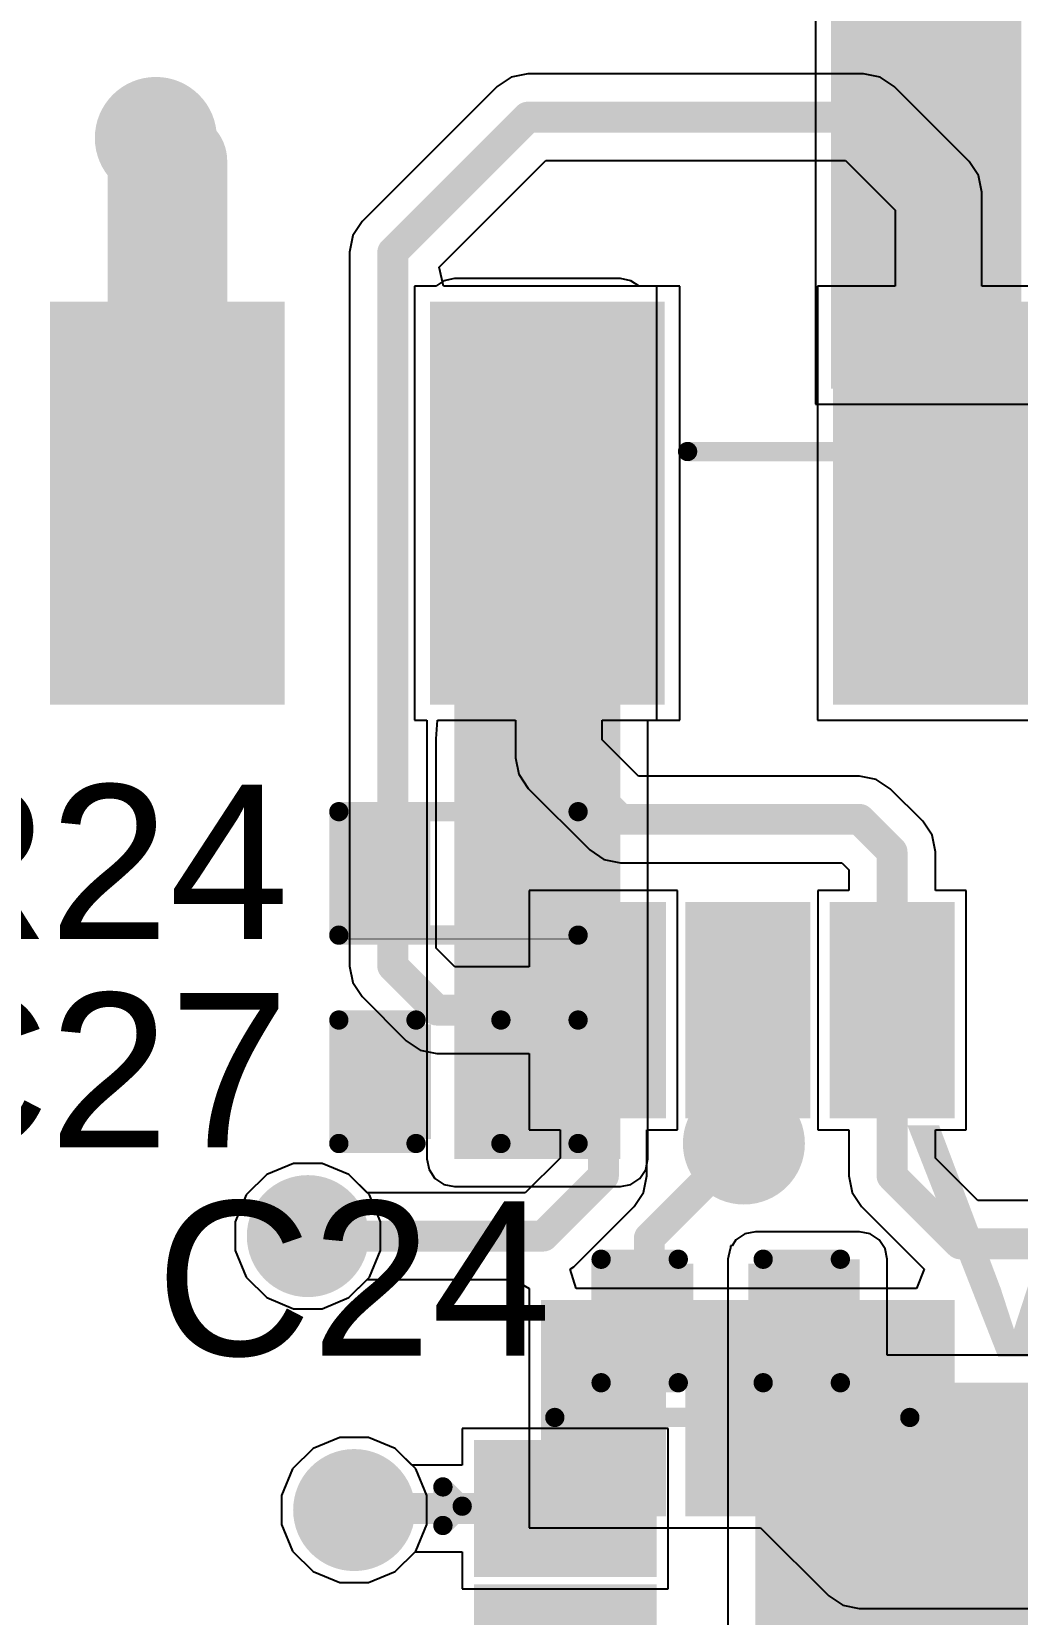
# Model space of a CAD drawing. Header units: millimetres. Extents: x -0.13 to 3.86, y -0.01 to 4.3.
# Drawn here: x 1.8204 to 2.0759, y 3.489 to 3.8992 of the extents above; entities that cross this region are included whole.
import ezdxf

# ---------------------------------------------------------------- set-up
doc = ezdxf.new("R2010")
doc.units = ezdxf.units.MM
doc.header["$MEASUREMENT"] = 0
for name, color, linetype in [('BottomLayer', 5, 'Continuous'), ('BottomPaste', 16, 'Continuous'), ('BottomSolder', 6, 'Continuous'), ('TopLayer', 1, 'Continuous'), ('TopOverlay', 2, 'Continuous'), ('TopPaste', 8, 'Continuous'), ('TopSolder', 216, 'Continuous'), ('ViaHoleLayer', 16, 'Continuous')]:
    doc.layers.add(name, color=color, linetype=linetype)
doc.styles.add('Arial', font='arial.ttf', dxfattribs={"height": 0.2})

# ---------------------------------------------------------------- blocks, each defined once
blk = doc.blocks.new('R___0402_140')
at = {"layer": 'TopLayer'}
for points in [[(-0.0275, -0.0125), (-0.0275, 0.0125), (-0.0095, 0.0125), (-0.0095, -0.0125)], [(0.0095, -0.0125), (0.0095, 0.0125), (0.0275, 0.0125), (0.0275, -0.0125)]]:
    blk.add_hatch(color=1, dxfattribs=at).paths.add_polyline_path(points)
at = {"layer": 'TopPaste'}
for points in [[(-0.0275, -0.0125), (-0.0275, 0.0125), (-0.0095, 0.0125), (-0.0095, -0.0125)], [(0.0095, -0.0125), (0.0095, 0.0125), (0.0275, 0.0125), (0.0275, -0.0125)]]:
    blk.add_hatch(color=8, dxfattribs=at).paths.add_polyline_path(points)
at = {"layer": 'TopSolder'}
for points in [[(-0.02966, -0.01467), (-0.02966, 0.01467), (-0.00733, 0.01467), (-0.00733, -0.01467)], [(0.00734, -0.01467), (0.00734, 0.01467), (0.02967, 0.01467), (0.02967, -0.01467)]]:
    blk.add_hatch(color=216, dxfattribs=at).paths.add_polyline_path(points)
at = {"layer": 'TopOverlay'}
for points, const_width in [([(-0.031, -0.016), (-0.031, 0.016)], 0.005), ([(-0.031, 0.016), (0.031, 0.016)], 0.005), ([(0.031, -0.016), (0.031, 0.016)], 0.005), ([(-0.031, -0.016), (0.031, -0.016)], 0.005), ([(-0.032, -0.017), (0.032, -0.017)], 0.000127)]:
    blk.add_lwpolyline(points, dxfattribs=dict(at, const_width=const_width))
for points, const_width in [([(-0.03225, 0.016, 1), (-0.02975, 0.016, 1)], 0.0025), ([(-0.03225, 0.016, 1), (-0.02975, 0.016, 1)], 0.0025), ([(0.02975, 0.016, 1), (0.03225, 0.016, 1)], 0.0025), ([(0.02975, 0.016, 1), (0.03225, 0.016, 1)], 0.0025), ([(-0.03225, -0.016, 1), (-0.02975, -0.016, 1)], 0.0025), ([(-0.03225, -0.016, 1), (-0.02975, -0.016, 1)], 0.0025), ([(0.02975, -0.016, 1), (0.03225, -0.016, 1)], 0.0025), ([(0.02975, -0.016, 1), (0.03225, -0.016, 1)], 0.0025), ([(-0.03203, -0.017, 1), (-0.03197, -0.017, 1)], 0.0000635), ([(0.03197, -0.017, 1), (0.03203, -0.017, 1)], 0.0000635)]:
    blk.add_lwpolyline(points, format="xyb", close=True, dxfattribs=dict(at, const_width=const_width))
blk = doc.blocks.new('TSOT_25_167')
at = {"layer": 'TopLayer'}
for points in [[(-0.0236, 0.05118), (-0.0236, 0.02362), (-0.06297, 0.02362), (-0.06297, 0.05118)], [(0.06297, 0.05118), (0.06297, 0.02362), (0.0236, 0.02362), (0.0236, 0.05118)], [(-0.0236, 0.01378), (-0.0236, -0.01378), (-0.06297, -0.01378), (-0.06297, 0.01378)], [(-0.0236, -0.02362), (-0.0236, -0.05118), (-0.06297, -0.05118), (-0.06297, -0.02362)], [(0.06297, -0.02362), (0.06297, -0.05118), (0.0236, -0.05118), (0.0236, -0.02362)]]:
    blk.add_hatch(color=1, dxfattribs=at).paths.add_polyline_path(points)
at = {"layer": 'TopPaste'}
for points in [[(-0.0236, 0.05118), (-0.0236, 0.02362), (-0.06297, 0.02362), (-0.06297, 0.05118)], [(0.06297, 0.05118), (0.06297, 0.02362), (0.0236, 0.02362), (0.0236, 0.05118)], [(-0.0236, 0.01378), (-0.0236, -0.01378), (-0.06297, -0.01378), (-0.06297, 0.01378)], [(-0.0236, -0.02362), (-0.0236, -0.05118), (-0.06297, -0.05118), (-0.06297, -0.02362)], [(0.06297, -0.02362), (0.06297, -0.05118), (0.0236, -0.05118), (0.0236, -0.02362)]]:
    blk.add_hatch(color=8, dxfattribs=at).paths.add_polyline_path(points)
at = {"layer": 'TopSolder'}
for points in [[(-0.0196, 0.05518), (-0.0196, 0.01962), (-0.06697, 0.01962), (-0.06697, 0.05518)], [(0.06697, 0.05518), (0.06697, 0.01962), (0.0196, 0.01962), (0.0196, 0.05518)], [(-0.0196, 0.01778), (-0.0196, -0.01778), (-0.06697, -0.01778), (-0.06697, 0.01778)], [(-0.0196, -0.01962), (-0.0196, -0.05518), (-0.06697, -0.05518), (-0.06697, -0.01962)], [(0.06697, -0.01962), (0.06697, -0.05518), (0.0196, -0.05518), (0.0196, -0.01962)]]:
    blk.add_hatch(color=216, dxfattribs=at).paths.add_polyline_path(points)
at = {"layer": 'TopOverlay', "const_width": 0.005}
for points in [[(-0.046, 0.061), (0.046, 0.061)], [(-0.075, 0.033), (-0.075, 0.043)], [(-0.075, 0.043), (-0.07, 0.038)], [(-0.075, 0.033), (-0.07, 0.038)], [(-0.046, -0.061), (0.046, -0.061)]]:
    blk.add_lwpolyline(points, dxfattribs=at)
at = {"layer": 'TopOverlay', "const_width": 0.0025}
for points in [[(-0.04725, 0.061, 1), (-0.04475, 0.061, 1)], [(0.04475, 0.061, 1), (0.04725, 0.061, 1)], [(-0.07625, 0.043, 1), (-0.07375, 0.043, 1)], [(-0.07625, 0.043, 1), (-0.07375, 0.043, 1)], [(-0.07125, 0.038, 1), (-0.06875, 0.038, 1)], [(-0.07125, 0.038, 1), (-0.06875, 0.038, 1)], [(-0.07625, 0.033, 1), (-0.07375, 0.033, 1)], [(-0.07625, 0.033, 1), (-0.07375, 0.033, 1)], [(-0.04725, -0.061, 1), (-0.04475, -0.061, 1)], [(0.04475, -0.061, 1), (0.04725, -0.061, 1)]]:
    blk.add_lwpolyline(points, format="xyb", close=True, dxfattribs=at)
blk = doc.blocks.new('1054301305_B_190')
at = {"layer": 'BottomLayer'}
for points in [[(-0.11102, -0.04784), (-0.0622, -0.04784), (-0.0622, -0.14626), (-0.11102, -0.14626)], [(-0.0126, -0.04784), (0.03622, -0.04784), (0.03622, -0.14626), (-0.0126, -0.14626)], [(0.08583, -0.04784), (0.13465, -0.04784), (0.13465, -0.14626), (0.08583, -0.14626)]]:
    blk.add_hatch(color=5, dxfattribs=at).paths.add_polyline_path(points)
at = {"layer": 'BottomPaste'}
for points in [[(-0.11102, -0.04784), (-0.0622, -0.04784), (-0.0622, -0.14626), (-0.11102, -0.14626)], [(-0.0126, -0.04784), (0.03622, -0.04784), (0.03622, -0.14626), (-0.0126, -0.14626)], [(0.08583, -0.04784), (0.13465, -0.04784), (0.13465, -0.14626), (0.08583, -0.14626)]]:
    blk.add_hatch(color=16, dxfattribs=at).paths.add_polyline_path(points)
at = {"layer": 'BottomSolder'}
for points in [[(-0.11402, -0.04484), (-0.0592, -0.04484), (-0.0592, -0.14926), (-0.11402, -0.14926)], [(-0.0156, -0.04484), (0.03922, -0.04484), (0.03922, -0.14926), (-0.0156, -0.14926)], [(0.08283, -0.04484), (0.13765, -0.04484), (0.13765, -0.14926), (0.08283, -0.14926)]]:
    blk.add_hatch(color=6, dxfattribs=at).paths.add_polyline_path(points)
blk = doc.blocks.new('1054301305_193')
at = {"layer": 'TopLayer'}
for points in [[(-0.20945, 0.14626), (-0.16063, 0.14626), (-0.16063, 0.04784), (-0.20945, 0.04784)], [(-0.11102, 0.14626), (-0.06221, 0.14626), (-0.06221, 0.04784), (-0.11102, 0.04784)], [(-0.30787, 0.06437), (-0.26457, 0.06437), (-0.26457, -0.25847), (-0.30787, -0.25847)]]:
    blk.add_hatch(color=1, dxfattribs=at).paths.add_polyline_path(points)
at = {"layer": 'TopPaste'}
for points in [[(-0.20945, 0.14626), (-0.16063, 0.14626), (-0.16063, 0.04784), (-0.20945, 0.04784)], [(-0.11102, 0.14626), (-0.06221, 0.14626), (-0.06221, 0.04784), (-0.11102, 0.04784)], [(-0.30787, 0.06437), (-0.26457, 0.06437), (-0.26457, -0.25847), (-0.30787, -0.25847)]]:
    blk.add_hatch(color=8, dxfattribs=at).paths.add_polyline_path(points)
at = {"layer": 'TopSolder'}
for points in [[(-0.21245, 0.14926), (-0.15763, 0.14926), (-0.15763, 0.04484), (-0.21245, 0.04484)], [(-0.11402, 0.14926), (-0.05921, 0.14926), (-0.05921, 0.04484), (-0.11402, 0.04484)], [(-0.31087, 0.06737), (-0.26157, 0.06737), (-0.26157, -0.26147), (-0.31087, -0.26147)]]:
    blk.add_hatch(color=216, dxfattribs=at).paths.add_polyline_path(points)
at = {"layer": 'TopOverlay', "const_width": 0.005}
blk.add_lwpolyline([(-0.22441, 0.08366), (-0.31968, 0.08366)], dxfattribs=at)
at = {"layer": 'TopOverlay', "const_width": 0.0025}
blk.add_lwpolyline([(-0.22566, 0.08366, 1), (-0.22316, 0.08366, 1)], format="xyb", close=True, dxfattribs=at)
blk = doc.blocks.new('SOT_23_6_B_213')
at = {"layer": 'BottomLayer'}
for points in [[(-0.07559, 0.04961), (-0.02756, 0.04961), (-0.02756, 0.0252), (-0.07559, 0.0252)], [(0.02756, 0.04961), (0.07559, 0.04961), (0.07559, 0.0252), (0.02756, 0.0252)], [(-0.07559, 0.01221), (-0.02756, 0.01221), (-0.02756, -0.0122), (-0.07559, -0.0122)], [(0.02756, 0.01221), (0.07559, 0.01221), (0.07559, -0.0122), (0.02756, -0.0122)], [(-0.07559, -0.0252), (-0.02756, -0.0252), (-0.02756, -0.04961), (-0.07559, -0.04961)], [(0.02756, -0.0252), (0.07559, -0.0252), (0.07559, -0.04961), (0.02756, -0.04961)]]:
    blk.add_hatch(color=5, dxfattribs=at).paths.add_polyline_path(points)
at = {"layer": 'BottomPaste'}
for points in [[(-0.07559, 0.04961), (-0.02756, 0.04961), (-0.02756, 0.0252), (-0.07559, 0.0252)], [(0.02756, 0.04961), (0.07559, 0.04961), (0.07559, 0.0252), (0.02756, 0.0252)], [(-0.07559, 0.01221), (-0.02756, 0.01221), (-0.02756, -0.0122), (-0.07559, -0.0122)], [(0.02756, 0.01221), (0.07559, 0.01221), (0.07559, -0.0122), (0.02756, -0.0122)], [(-0.07559, -0.0252), (-0.02756, -0.0252), (-0.02756, -0.04961), (-0.07559, -0.04961)], [(0.02756, -0.0252), (0.07559, -0.0252), (0.07559, -0.04961), (0.02756, -0.04961)]]:
    blk.add_hatch(color=16, dxfattribs=at).paths.add_polyline_path(points)
at = {"layer": 'BottomSolder'}
for points in [[(-0.07959, 0.05361), (-0.02356, 0.05361), (-0.02356, 0.0212), (-0.07959, 0.0212)], [(0.02356, 0.05361), (0.07959, 0.05361), (0.07959, 0.0212), (0.02356, 0.0212)], [(-0.07959, 0.01621), (-0.02356, 0.01621), (-0.02356, -0.0162), (-0.07959, -0.0162)], [(0.02356, 0.01621), (0.07959, 0.01621), (0.07959, -0.0162), (0.02356, -0.0162)], [(-0.07959, -0.0212), (-0.02356, -0.0212), (-0.02356, -0.05361), (-0.07959, -0.05361)], [(0.02356, -0.0212), (0.07959, -0.0212), (0.07959, -0.05361), (0.02356, -0.05361)]]:
    blk.add_hatch(color=6, dxfattribs=at).paths.add_polyline_path(points)
blk = doc.blocks.new('C___0402_224')
at = {"layer": 'TopLayer'}
for points in [[(-0.0275, -0.0125), (-0.0275, 0.0125), (-0.0095, 0.0125), (-0.0095, -0.0125)], [(0.0095, -0.0125), (0.0095, 0.0125), (0.0275, 0.0125), (0.0275, -0.0125)]]:
    blk.add_hatch(color=1, dxfattribs=at).paths.add_polyline_path(points)
at = {"layer": 'TopPaste'}
for points in [[(-0.0275, -0.0125), (-0.0275, 0.0125), (-0.0095, 0.0125), (-0.0095, -0.0125)], [(0.0095, -0.0125), (0.0095, 0.0125), (0.0275, 0.0125), (0.0275, -0.0125)]]:
    blk.add_hatch(color=8, dxfattribs=at).paths.add_polyline_path(points)
at = {"layer": 'TopSolder'}
for points in [[(-0.02986, -0.01486), (-0.02986, 0.01486), (-0.00714, 0.01486), (-0.00714, -0.01486)], [(0.00714, -0.01486), (0.00714, 0.01486), (0.02986, 0.01486), (0.02986, -0.01486)]]:
    blk.add_hatch(color=216, dxfattribs=at).paths.add_polyline_path(points)
at = {"layer": 'TopOverlay', "const_width": 0.005}
for points in [[(-0.031, 0.016), (-0.011, 0.016)], [(-0.031, -0.016), (-0.031, 0.016)], [(0.011, 0.016), (0.031, 0.016)], [(0.031, -0.016), (0.031, 0.016)], [(-0.031, -0.016), (-0.011, -0.016)], [(0.011, -0.016), (0.031, -0.016)]]:
    blk.add_lwpolyline(points, dxfattribs=at)
at = {"layer": 'TopOverlay', "const_width": 0.0025}
for points in [[(-0.03225, 0.016, 1), (-0.02975, 0.016, 1)], [(-0.03225, 0.016, 1), (-0.02975, 0.016, 1)], [(-0.01225, 0.016, 1), (-0.00975, 0.016, 1)], [(0.00975, 0.016, 1), (0.01225, 0.016, 1)], [(0.02975, 0.016, 1), (0.03225, 0.016, 1)], [(0.02975, 0.016, 1), (0.03225, 0.016, 1)], [(-0.03225, -0.016, 1), (-0.02975, -0.016, 1)], [(-0.03225, -0.016, 1), (-0.02975, -0.016, 1)], [(-0.01225, -0.016, 1), (-0.00975, -0.016, 1)], [(0.00975, -0.016, 1), (0.01225, -0.016, 1)], [(0.02975, -0.016, 1), (0.03225, -0.016, 1)], [(0.02975, -0.016, 1), (0.03225, -0.016, 1)]]:
    blk.add_lwpolyline(points, format="xyb", close=True, dxfattribs=at)
blk = doc.blocks.new('C___0402_227')
at = {"layer": 'TopLayer'}
for points in [[(-0.0275, -0.0125), (-0.0275, 0.0125), (-0.0095, 0.0125), (-0.0095, -0.0125)], [(0.0095, -0.0125), (0.0095, 0.0125), (0.0275, 0.0125), (0.0275, -0.0125)]]:
    blk.add_hatch(color=1, dxfattribs=at).paths.add_polyline_path(points)
at = {"layer": 'TopPaste'}
for points in [[(-0.0275, -0.0125), (-0.0275, 0.0125), (-0.0095, 0.0125), (-0.0095, -0.0125)], [(0.0095, -0.0125), (0.0095, 0.0125), (0.0275, 0.0125), (0.0275, -0.0125)]]:
    blk.add_hatch(color=8, dxfattribs=at).paths.add_polyline_path(points)
at = {"layer": 'TopSolder'}
for points in [[(-0.02986, -0.01486), (-0.02986, 0.01486), (-0.00714, 0.01486), (-0.00714, -0.01486)], [(0.00714, -0.01486), (0.00714, 0.01486), (0.02986, 0.01486), (0.02986, -0.01486)]]:
    blk.add_hatch(color=216, dxfattribs=at).paths.add_polyline_path(points)
at = {"layer": 'TopOverlay', "const_width": 0.005}
for points in [[(-0.011, 0.016), (-0.031, 0.016)], [(-0.031, 0.016), (-0.031, -0.016)], [(0.031, 0.016), (0.011, 0.016)], [(0.031, 0.016), (0.031, -0.016)], [(-0.011, -0.016), (-0.031, -0.016)], [(0.031, -0.016), (0.011, -0.016)]]:
    blk.add_lwpolyline(points, dxfattribs=at)
at = {"layer": 'TopOverlay', "const_width": 0.0025}
for points in [[(-0.03225, 0.016, 1), (-0.02975, 0.016, 1)], [(-0.03225, 0.016, 1), (-0.02975, 0.016, 1)], [(-0.01225, 0.016, 1), (-0.00975, 0.016, 1)], [(0.00975, 0.016, 1), (0.01225, 0.016, 1)], [(0.02975, 0.016, 1), (0.03225, 0.016, 1)], [(0.02975, 0.016, 1), (0.03225, 0.016, 1)], [(-0.03225, -0.016, 1), (-0.02975, -0.016, 1)], [(-0.03225, -0.016, 1), (-0.02975, -0.016, 1)], [(-0.01225, -0.016, 1), (-0.00975, -0.016, 1)], [(0.00975, -0.016, 1), (0.01225, -0.016, 1)], [(0.02975, -0.016, 1), (0.03225, -0.016, 1)], [(0.02975, -0.016, 1), (0.03225, -0.016, 1)]]:
    blk.add_lwpolyline(points, format="xyb", close=True, dxfattribs=at)

msp = doc.modelspace()

# ---------------------------------------------------------------- hatches: boundary and pattern name
at = {"layer": 'BottomLayer'}
h = msp.add_hatch(color=5, dxfattribs=at)
edge = h.paths.add_edge_path()
edge.add_arc((1.85261, 3.87161), 0.01181, 0, 360)
h = msp.add_hatch(color=5, dxfattribs=at)
edge = h.paths.add_edge_path()
edge.add_arc((2.005, 3.611), 0.01181, 0, 360)
h = msp.add_hatch(color=5, dxfattribs=at)
edge = h.paths.add_edge_path()
edge.add_arc((1.892, 3.587), 0.01181, 0, 360)
h = msp.add_hatch(color=5, dxfattribs=at)
edge = h.paths.add_edge_path()
edge.add_arc((1.904, 3.516), 0.01181, 0, 360)
at = {"layer": 'BottomSolder'}
h = msp.add_hatch(color=6, dxfattribs=at)
edge = h.paths.add_edge_path()
edge.add_arc((1.85261, 3.87161), 0.01581, 0, 360)
h = msp.add_hatch(color=6, dxfattribs=at)
edge = h.paths.add_edge_path()
edge.add_arc((2.005, 3.611), 0.01581, 0, 360)
h = msp.add_hatch(color=6, dxfattribs=at)
edge = h.paths.add_edge_path()
edge.add_arc((1.892, 3.587), 0.01581, 0, 360)
h = msp.add_hatch(color=6, dxfattribs=at)
edge = h.paths.add_edge_path()
edge.add_arc((1.904, 3.516), 0.01581, 0, 360)
at = {"layer": 'TopLayer'}
h = msp.add_hatch(color=1, dxfattribs=at)
edge = h.paths.add_edge_path()
edge.add_arc((1.85261, 3.87161), 0.01181, 0, 360)
for points in [[(1.93, 3.607), (1.973, 3.607), (1.973, 3.828), (1.93, 3.828)], [(2.008, 3.48), (2.035, 3.48), (2.035, 3.581), (2.008, 3.581)], [(2.008, 3.48), (2.172, 3.48), (2.172, 3.549), (2.008, 3.549)]]:
    msp.add_hatch(color=1, dxfattribs=at).paths.add_polyline_path(points)
h = msp.add_hatch(color=1, dxfattribs=at)
edge = h.paths.add_edge_path()
edge.add_arc((2.005, 3.611), 0.01181, 0, 360)
h = msp.add_hatch(color=1, dxfattribs=at)
edge = h.paths.add_edge_path()
edge.add_arc((1.892, 3.587), 0.01181, 0, 360)
h = msp.add_hatch(color=1, dxfattribs=at)
edge = h.paths.add_edge_path()
edge.add_arc((1.904, 3.516), 0.01181, 0, 360)
at = {"layer": 'TopSolder'}
h = msp.add_hatch(color=216, dxfattribs=at)
edge = h.paths.add_edge_path()
edge.add_arc((1.85261, 3.87161), 0.01581, 0, 360)
at = {"layer": 'ViaHoleLayer'}
h = msp.add_hatch(color=16, dxfattribs=at)
edge = h.paths.add_edge_path()
edge.add_arc((1.85261, 3.87161), 0.00591, 0, 360)
h = msp.add_hatch(color=16, dxfattribs=at)
edge = h.paths.add_edge_path()
edge.add_arc((2.005, 3.611), 0.00591, 0, 360)
h = msp.add_hatch(color=16, dxfattribs=at)
edge = h.paths.add_edge_path()
edge.add_arc((1.892, 3.587), 0.00591, 0, 360)
h = msp.add_hatch(color=16, dxfattribs=at)
edge = h.paths.add_edge_path()
edge.add_arc((1.904, 3.516), 0.00591, 0, 360)

# ---------------------------------------------------------------- linework, layer by layer
at = {"layer": 'BottomLayer'}
for p, q in [((1.94107, 3.88493), (1.90607, 3.84993)), ((1.94471, 3.88736), (1.94107, 3.88493)), ((1.94107, 3.88493), (1.94107, 3.88493)), ((1.949, 3.88822), (1.94471, 3.88736)), ((2.036, 3.88822), (1.949, 3.88822)), ((1.949, 3.88822), (1.949, 3.88822)), ((2.04029, 3.88736), (2.036, 3.88822)), ((2.036, 3.88822), (2.036, 3.88822)), ((2.04393, 3.88493), (2.04029, 3.88736)), ((2.06339, 3.86547), (2.04393, 3.88493)), ((1.92603, 3.83816), (1.95365, 3.86578)), ((1.95365, 3.86578), (2.03135, 3.86578)), ((2.03135, 3.86578), (2.04424, 3.8529)), ((2.06582, 3.86184), (2.06339, 3.86547)), ((2.06339, 3.86547), (2.06339, 3.86547)), ((2.06667, 3.85754), (2.06582, 3.86184)), ((2.06667, 3.83316), (2.06667, 3.85754)), ((2.06667, 3.85754), (2.06667, 3.85754)), ((2.04424, 3.8529), (2.04424, 3.83316)), ((1.90607, 3.84993), (1.90364, 3.84629)), ((1.90364, 3.84629), (1.90278, 3.842)), ((1.90278, 3.842), (1.90278, 3.842)), ((1.90278, 3.842), (1.90278, 3.657)), ((1.92717, 3.83316), (1.92603, 3.83816)), ((1.98844, 3.83316), (1.92717, 3.83316)), ((1.98844, 3.72074), (1.98844, 3.83316)), ((2.04424, 3.83316), (2.02405, 3.83316)), ((2.02405, 3.83316), (2.02405, 3.72074)), ((2.08687, 3.83316), (2.06667, 3.83316)), ((1.92522, 3.71591), (1.92562, 3.72074)), ((1.92562, 3.72074), (1.93022, 3.72074)), ((1.93022, 3.72074), (1.94582, 3.72074)), ((1.94582, 3.72074), (1.94582, 3.71097)), ((1.96825, 3.71561), (1.96825, 3.72074)), ((1.96825, 3.72074), (1.98844, 3.72074)), ((2.02405, 3.72074), (2.08687, 3.72074)), ((1.92522, 3.66165), (1.92522, 3.71591)), ((1.97765, 3.70622), (1.96825, 3.71561)), ((1.94582, 3.71097), (1.94582, 3.71097)), ((1.94582, 3.71097), (1.94667, 3.70668)), ((1.94667, 3.70668), (1.9491, 3.70304)), ((2.035, 3.70622), (1.97765, 3.70622)), ((2.03929, 3.70536), (2.035, 3.70622)), ((2.035, 3.70622), (2.035, 3.70622)), ((2.04293, 3.70293), (2.03929, 3.70536)), ((1.9491, 3.70304), (1.96507, 3.68707)), ((2.05133, 3.69453), (2.04293, 3.70293)), ((2.05376, 3.69089), (2.05133, 3.69453)), ((2.05133, 3.69453), (2.05133, 3.69453)), ((2.05462, 3.6866), (2.05376, 3.69089)), ((1.96507, 3.68707), (1.96507, 3.68707)), ((1.96507, 3.68707), (1.96871, 3.68464)), ((1.96871, 3.68464), (1.973, 3.68378)), ((1.973, 3.68378), (2.03035, 3.68378)), ((2.03035, 3.68378), (2.03219, 3.68195)), ((2.05462, 3.67659), (2.05462, 3.6866)), ((2.05462, 3.6866), (2.05462, 3.6866)), ((2.03219, 3.68195), (2.03219, 3.67659)), ((1.9878, 3.67659), (1.94939, 3.67659)), ((1.94939, 3.67659), (1.94939, 3.65679)), ((1.9878, 3.61456), (1.9878, 3.67659)), ((2.03219, 3.67659), (2.0242, 3.67659)), ((2.0242, 3.67659), (2.0242, 3.61456)), ((2.06261, 3.67659), (2.05462, 3.67659)), ((2.06261, 3.61456), (2.06261, 3.67659)), ((1.93007, 3.65679), (1.92522, 3.66165)), ((1.90278, 3.657), (1.90278, 3.657)), ((1.90278, 3.657), (1.90364, 3.65271)), ((1.94939, 3.65679), (1.93007, 3.65679)), ((1.90364, 3.65271), (1.90607, 3.64907)), ((1.90607, 3.64907), (1.9175, 3.63764)), ((1.9175, 3.63764), (1.92113, 3.63521)), ((1.92113, 3.63521), (1.92543, 3.63436)), ((1.92543, 3.63436), (1.92543, 3.63436)), ((1.92543, 3.63436), (1.94939, 3.63436)), ((1.94939, 3.63436), (1.94939, 3.61456)), ((1.94939, 3.61456), (1.95738, 3.61456)), ((1.95738, 3.61456), (1.95738, 3.60724)), ((1.97981, 3.6026), (1.97981, 3.61456)), ((1.97981, 3.61456), (1.9878, 3.61456)), ((2.0242, 3.61456), (2.03219, 3.61456)), ((2.03219, 3.61456), (2.03219, 3.6026)), ((2.05462, 3.60724), (2.05462, 3.61456)), ((2.05462, 3.61456), (2.06261, 3.61456)), ((1.88826, 3.60581), (1.88134, 3.60295)), ((1.89574, 3.60581), (1.88826, 3.60581)), ((1.90266, 3.60295), (1.89574, 3.60581)), ((1.95738, 3.60724), (1.94835, 3.59822)), ((2.06565, 3.59622), (2.05462, 3.60724)), ((1.88134, 3.60295), (1.87605, 3.59766)), ((1.90739, 3.59822), (1.90266, 3.60295)), ((1.97896, 3.59831), (1.97981, 3.6026)), ((1.97981, 3.6026), (1.97981, 3.6026)), ((2.03219, 3.6026), (2.03219, 3.6026)), ((2.03219, 3.6026), (2.03304, 3.59831)), ((1.87605, 3.59766), (1.87319, 3.59074)), ((1.94835, 3.59822), (1.90739, 3.59822)), ((1.97653, 3.59467), (1.97896, 3.59831)), ((2.03304, 3.59831), (2.03547, 3.59467)), ((1.96093, 3.57907), (1.97653, 3.59467)), ((1.97653, 3.59467), (1.97653, 3.59467)), ((2.03547, 3.59467), (2.0517, 3.57844)), ((2.07961, 3.59622), (2.06565, 3.59622)), ((1.87319, 3.59074), (1.87319, 3.58326)), ((1.87319, 3.58326), (1.87605, 3.57634)), ((1.95999, 3.57844), (1.96093, 3.57907)), ((1.96151, 3.57344), (1.95999, 3.57844)), ((2.0517, 3.57844), (2.04976, 3.57344)), ((1.87605, 3.57634), (1.88134, 3.57105)), ((1.90266, 3.57105), (1.90739, 3.57578)), ((1.90739, 3.57578), (1.94536, 3.57578)), ((1.94536, 3.57578), (1.94939, 3.57344)), ((1.94939, 3.57344), (1.94939, 3.57078)), ((2.04976, 3.57344), (1.96151, 3.57344)), ((1.88134, 3.57105), (1.88826, 3.56819)), ((1.89574, 3.56819), (1.90266, 3.57105)), ((1.94939, 3.57078), (1.94939, 3.51141)), ((1.88826, 3.56819), (1.89574, 3.56819)), ((1.89334, 3.53195), (1.88805, 3.52666)), ((1.90026, 3.53481), (1.89334, 3.53195)), ((1.90774, 3.53481), (1.90026, 3.53481)), ((1.91466, 3.53195), (1.90774, 3.53481)), ((1.91995, 3.52666), (1.91466, 3.53195)), ((1.88805, 3.52666), (1.88519, 3.51974)), ((1.92281, 3.51974), (1.91995, 3.52666)), ((1.88519, 3.51974), (1.88519, 3.51226)), ((1.92281, 3.51226), (1.92281, 3.51974)), ((1.88519, 3.51226), (1.88805, 3.50534)), ((1.91995, 3.50534), (1.92281, 3.51226)), ((1.94939, 3.51141), (2.00934, 3.51141)), ((2.00934, 3.51141), (2.02697, 3.49379)), ((1.88805, 3.50534), (1.89334, 3.50005)), ((1.91466, 3.50005), (1.91995, 3.50534)), ((1.89334, 3.50005), (1.90026, 3.49719)), ((1.90774, 3.49719), (1.91466, 3.50005)), ((1.90026, 3.49719), (1.90774, 3.49719)), ((2.02697, 3.49379), (2.02697, 3.49379)), ((2.02697, 3.49379), (2.03061, 3.49135)), ((2.03061, 3.49135), (2.0349, 3.4905)), ((2.0349, 3.4905), (2.0349, 3.4905)), ((2.0349, 3.4905), (2.08557, 3.4905))]:
    msp.add_line(p, q, dxfattribs=at)
for points, const_width in [([(1.85261, 3.87161), (1.85861, 3.86562)], 0.025), ([(1.914, 3.842), (1.949, 3.877)], 0.008), ([(1.949, 3.877), (2.036, 3.877)], 0.008), ([(2.036, 3.877), (2.05546, 3.85754)], 0.008), ([(1.85861, 3.77695), (1.85861, 3.86562)], 0.025), ([(2.05546, 3.77695), (2.05546, 3.85754)], 0.008), ([(1.914, 3.657), (1.914, 3.842)], 0.008), ([(1.95703, 3.71097), (1.95703, 3.77695)], 0.008), ([(1.95703, 3.71097), (1.973, 3.695)], 0.008), ([(1.973, 3.695), (2.035, 3.695)], 0.008), ([(2.035, 3.695), (2.0434, 3.6866)], 0.008), ([(2.0434, 3.64557), (2.0434, 3.6866)], 0.008), ([(1.914, 3.657), (1.92543, 3.64557)], 0.008), ([(1.92543, 3.64557), (1.9686, 3.64557)], 0.008), ([(1.9686, 3.6026), (1.9686, 3.64557)], 0.008), ([(2.006, 3.612), (2.006, 3.64557)], 0.008), ([(2.0434, 3.6026), (2.0434, 3.64557)], 0.008), ([(2.005, 3.611), (2.006, 3.612)], 0.008), ([(1.953, 3.587), (1.9686, 3.6026)], 0.008), ([(2.0434, 3.6026), (2.061, 3.585)], 0.008), ([(1.892, 3.587), (1.953, 3.587)], 0.008), ([(2.061, 3.585), (2.095, 3.585)], 0.008), ([(2.006, 3.53061), (2.006, 3.54243)], 0.008), ([(2.006, 3.53061), (2.0349, 3.50172)], 0.008), ([(2.0349, 3.50172), (2.11428, 3.50172)], 0.008)]:
    msp.add_lwpolyline(points, dxfattribs=dict(at, const_width=const_width))
for points, const_width in [([(1.84636, 3.87161, 1), (1.85886, 3.87161, 1)], 0.0125), ([(1.947, 3.877, 1), (1.951, 3.877, 1)], 0.004), ([(1.947, 3.877, 1), (1.951, 3.877, 1)], 0.004), ([(2.034, 3.877, 1), (2.038, 3.877, 1)], 0.004), ([(2.034, 3.877, 1), (2.038, 3.877, 1)], 0.004), ([(1.85236, 3.86562, 1), (1.86486, 3.86562, 1)], 0.0125), ([(1.85236, 3.86562, 1), (1.86486, 3.86562, 1)], 0.0125), ([(2.05346, 3.85754, 1), (2.05746, 3.85754, 1)], 0.004), ([(2.05346, 3.85754, 1), (2.05746, 3.85754, 1)], 0.004), ([(1.912, 3.842, 1), (1.916, 3.842, 1)], 0.004), ([(1.912, 3.842, 1), (1.916, 3.842, 1)], 0.004), ([(1.85236, 3.77695, 1), (1.86486, 3.77695, 1)], 0.0125), ([(1.95503, 3.77695, 1), (1.95903, 3.77695, 1)], 0.004), ([(2.05346, 3.77695, 1), (2.05746, 3.77695, 1)], 0.004), ([(1.95503, 3.71097, 1), (1.95903, 3.71097, 1)], 0.004), ([(1.95503, 3.71097, 1), (1.95903, 3.71097, 1)], 0.004), ([(1.971, 3.695, 1), (1.975, 3.695, 1)], 0.004), ([(1.971, 3.695, 1), (1.975, 3.695, 1)], 0.004), ([(2.033, 3.695, 1), (2.037, 3.695, 1)], 0.004), ([(2.033, 3.695, 1), (2.037, 3.695, 1)], 0.004), ([(2.0414, 3.6866, 1), (2.0454, 3.6866, 1)], 0.004), ([(2.0414, 3.6866, 1), (2.0454, 3.6866, 1)], 0.004), ([(1.912, 3.657, 1), (1.916, 3.657, 1)], 0.004), ([(1.912, 3.657, 1), (1.916, 3.657, 1)], 0.004), ([(1.92343, 3.64557, 1), (1.92743, 3.64557, 1)], 0.004), ([(1.92343, 3.64557, 1), (1.92743, 3.64557, 1)], 0.004), ([(1.9666, 3.64557, 1), (1.9706, 3.64557, 1)], 0.004), ([(1.9666, 3.64557, 1), (1.9706, 3.64557, 1)], 0.004), ([(2.004, 3.64557, 1), (2.008, 3.64557, 1)], 0.004), ([(2.0414, 3.64557, 1), (2.0454, 3.64557, 1)], 0.004), ([(2.0414, 3.64557, 1), (2.0454, 3.64557, 1)], 0.004), ([(2.003, 3.611, 1), (2.007, 3.611, 1)], 0.004), ([(2.004, 3.612, 1), (2.008, 3.612, 1)], 0.004), ([(2.004, 3.612, 1), (2.008, 3.612, 1)], 0.004), ([(1.9666, 3.6026, 1), (1.9706, 3.6026, 1)], 0.004), ([(1.9666, 3.6026, 1), (1.9706, 3.6026, 1)], 0.004), ([(2.0414, 3.6026, 1), (2.0454, 3.6026, 1)], 0.004), ([(2.0414, 3.6026, 1), (2.0454, 3.6026, 1)], 0.004), ([(1.89, 3.587, 1), (1.894, 3.587, 1)], 0.004), ([(1.951, 3.587, 1), (1.955, 3.587, 1)], 0.004), ([(1.951, 3.587, 1), (1.955, 3.587, 1)], 0.004), ([(2.059, 3.585, 1), (2.063, 3.585, 1)], 0.004), ([(2.059, 3.585, 1), (2.063, 3.585, 1)], 0.004), ([(2.004, 3.54243, 1), (2.008, 3.54243, 1)], 0.004), ([(2.004, 3.53061, 1), (2.008, 3.53061, 1)], 0.004), ([(2.004, 3.53061, 1), (2.008, 3.53061, 1)], 0.004), ([(2.0329, 3.50172, 1), (2.0369, 3.50172, 1)], 0.004), ([(2.0329, 3.50172, 1), (2.0369, 3.50172, 1)], 0.004)]:
    msp.add_lwpolyline(points, format="xyb", close=True, dxfattribs=dict(at, const_width=const_width))
at = {"layer": 'TopLayer'}
for p, q in [((2.02357, 4.1348), (2.02357, 3.80263)), ((1.92513, 3.83316), (1.91963, 3.83316)), ((1.91963, 3.83316), (1.91963, 3.72074)), ((1.92727, 3.83459), (1.92513, 3.83316)), ((1.93, 3.83514), (1.92727, 3.83459)), ((1.973, 3.83514), (1.93, 3.83514)), ((1.97573, 3.83459), (1.973, 3.83514)), ((1.97787, 3.83316), (1.97573, 3.83459)), ((1.98245, 3.83316), (1.97787, 3.83316)), ((1.98245, 3.72074), (1.98245, 3.83316)), ((2.02357, 3.80263), (2.08087, 3.80263)), ((1.91963, 3.72074), (1.92286, 3.72074)), ((1.92286, 3.72074), (1.92286, 3.607)), ((1.98014, 3.607), (1.98014, 3.72074)), ((1.98014, 3.72074), (1.98245, 3.72074)), ((1.88826, 3.60581), (1.88134, 3.60295)), ((1.89574, 3.60581), (1.88826, 3.60581)), ((1.90266, 3.60295), (1.89574, 3.60581)), ((1.92286, 3.607), (1.92341, 3.60427)), ((1.97959, 3.60427), (1.98014, 3.607)), ((1.88134, 3.60295), (1.87605, 3.59766)), ((1.90795, 3.59766), (1.90266, 3.60295)), ((1.92341, 3.60427), (1.92495, 3.60195)), ((1.92495, 3.60195), (1.92727, 3.60041)), ((1.97573, 3.60041), (1.97805, 3.60195)), ((1.97805, 3.60195), (1.97959, 3.60427)), ((1.87605, 3.59766), (1.87319, 3.59074)), ((1.91081, 3.59074), (1.90795, 3.59766)), ((1.92727, 3.60041), (1.93, 3.59986)), ((1.93, 3.59986), (1.973, 3.59986)), ((1.973, 3.59986), (1.97573, 3.60041)), ((1.87319, 3.59074), (1.87319, 3.58326)), ((1.91081, 3.58326), (1.91081, 3.59074)), ((2.00295, 3.58605), (2.00192, 3.5845)), ((2.00527, 3.58759), (2.00295, 3.58605)), ((2.008, 3.58814), (2.00527, 3.58759)), ((2.035, 3.58814), (2.008, 3.58814)), ((2.03773, 3.58759), (2.035, 3.58814)), ((2.04005, 3.58605), (2.03773, 3.58759)), ((2.04159, 3.58373), (2.04005, 3.58605)), ((1.87319, 3.58326), (1.87605, 3.57634)), ((1.90795, 3.57634), (1.91081, 3.58326)), ((2.00141, 3.58373), (2.00086, 3.581)), ((2.00086, 3.581), (2.00086, 3.549)), ((2.0015, 3.58387), (2.00141, 3.58373)), ((2.00192, 3.5845), (2.0015, 3.5845)), ((2.0015, 3.5845), (2.0015, 3.58387)), ((2.04214, 3.581), (2.04159, 3.58373)), ((2.04214, 3.55614), (2.04214, 3.581)), ((1.87605, 3.57634), (1.88134, 3.57105)), ((1.90266, 3.57105), (1.90795, 3.57634)), ((1.88134, 3.57105), (1.88826, 3.56819)), ((1.89574, 3.56819), (1.90266, 3.57105)), ((1.88826, 3.56819), (1.89574, 3.56819)), ((2.172, 3.55614), (2.04214, 3.55614)), ((2.00086, 3.549), (2.00086, 3.48)), ((1.9854, 3.53718), (1.93203, 3.53718)), ((1.93203, 3.53718), (1.93203, 3.52762)), ((1.9854, 3.49562), (1.9854, 3.53718)), ((1.89334, 3.53195), (1.88805, 3.52666)), ((1.90026, 3.53481), (1.89334, 3.53195)), ((1.90774, 3.53481), (1.90026, 3.53481)), ((1.91466, 3.53195), (1.90774, 3.53481)), ((1.91899, 3.52762), (1.91466, 3.53195)), ((1.93203, 3.52762), (1.91899, 3.52762)), ((1.88805, 3.52666), (1.88519, 3.51974)), ((1.88519, 3.51974), (1.88519, 3.51226)), ((1.88519, 3.51226), (1.88805, 3.50534)), ((1.88805, 3.50534), (1.89334, 3.50005)), ((1.91466, 3.50005), (1.91979, 3.50519)), ((1.91979, 3.50519), (1.93203, 3.50519)), ((1.93203, 3.50519), (1.93203, 3.49562)), ((1.89334, 3.50005), (1.90026, 3.49719)), ((1.90774, 3.49719), (1.91466, 3.50005)), ((1.90026, 3.49719), (1.90774, 3.49719)), ((1.93203, 3.49562), (1.9854, 3.49562))]:
    msp.add_line(p, q, dxfattribs=at)
for points, const_width in [([(1.85261, 3.77695), (1.85261, 3.87161)], 0.025), ([(1.9805, 3.5865), (2.005, 3.611)], 0.008), ([(1.9805, 3.565), (1.9805, 3.5865)], 0.008), ([(1.904, 3.516), (1.9044, 3.5164)], 0.008), ([(1.9044, 3.5164), (1.95871, 3.5164)], 0.008)]:
    msp.add_lwpolyline(points, dxfattribs=dict(at, const_width=const_width))
for points, const_width in [([(1.84636, 3.87161, 1), (1.85886, 3.87161, 1)], 0.0125), ([(1.84636, 3.77695, 1), (1.85886, 3.77695, 1)], 0.0125), ([(2.003, 3.611, 1), (2.007, 3.611, 1)], 0.004), ([(1.9785, 3.5865, 1), (1.9825, 3.5865, 1)], 0.004), ([(1.9785, 3.5865, 1), (1.9825, 3.5865, 1)], 0.004), ([(1.9785, 3.565, 1), (1.9825, 3.565, 1)], 0.004), ([(1.902, 3.516, 1), (1.906, 3.516, 1)], 0.004), ([(1.9024, 3.5164, 1), (1.9064, 3.5164, 1)], 0.004), ([(1.9024, 3.5164, 1), (1.9064, 3.5164, 1)], 0.004), ([(1.95671, 3.5164, 1), (1.96071, 3.5164, 1)], 0.004)]:
    msp.add_lwpolyline(points, format="xyb", close=True, dxfattribs=dict(at, const_width=const_width))

# ---------------------------------------------------------------- block references
for name, p, rotation in [('1054301305_193', (1.766, 3.874), 180), ('SOT_23_6_B_213', (2.006, 3.594), 270), ('C___0402_227', (1.999, 3.565), 180)]:
    msp.add_blockref(name, p, dxfattribs=dict(rotation=rotation))
for name, p in [('1054301305_B_190', (1.94522, 3.874)), ('R___0402_140', (1.93103, 3.681)), ('C___0402_224', (1.93103, 3.627)), ('TSOT_25_167', (2.002, 3.479))]:
    msp.add_blockref(name, p)

# ---------------------------------------------------------------- texts
at = {"layer": 'TopOverlay', "style": 'Arial'}
for s, height, p in [('R24', 0.04, (1.78463, 3.664)), ('C27', 0.04, (1.78463, 3.61)), ('VBUS4', 0.06, (2.047, 3.5557)), ('C24', 0.04, (1.8526, 3.55605))]:
    msp.add_text(s, height=height, dxfattribs=at).set_placement(p)

doc.saveas('drawing.dxf')
